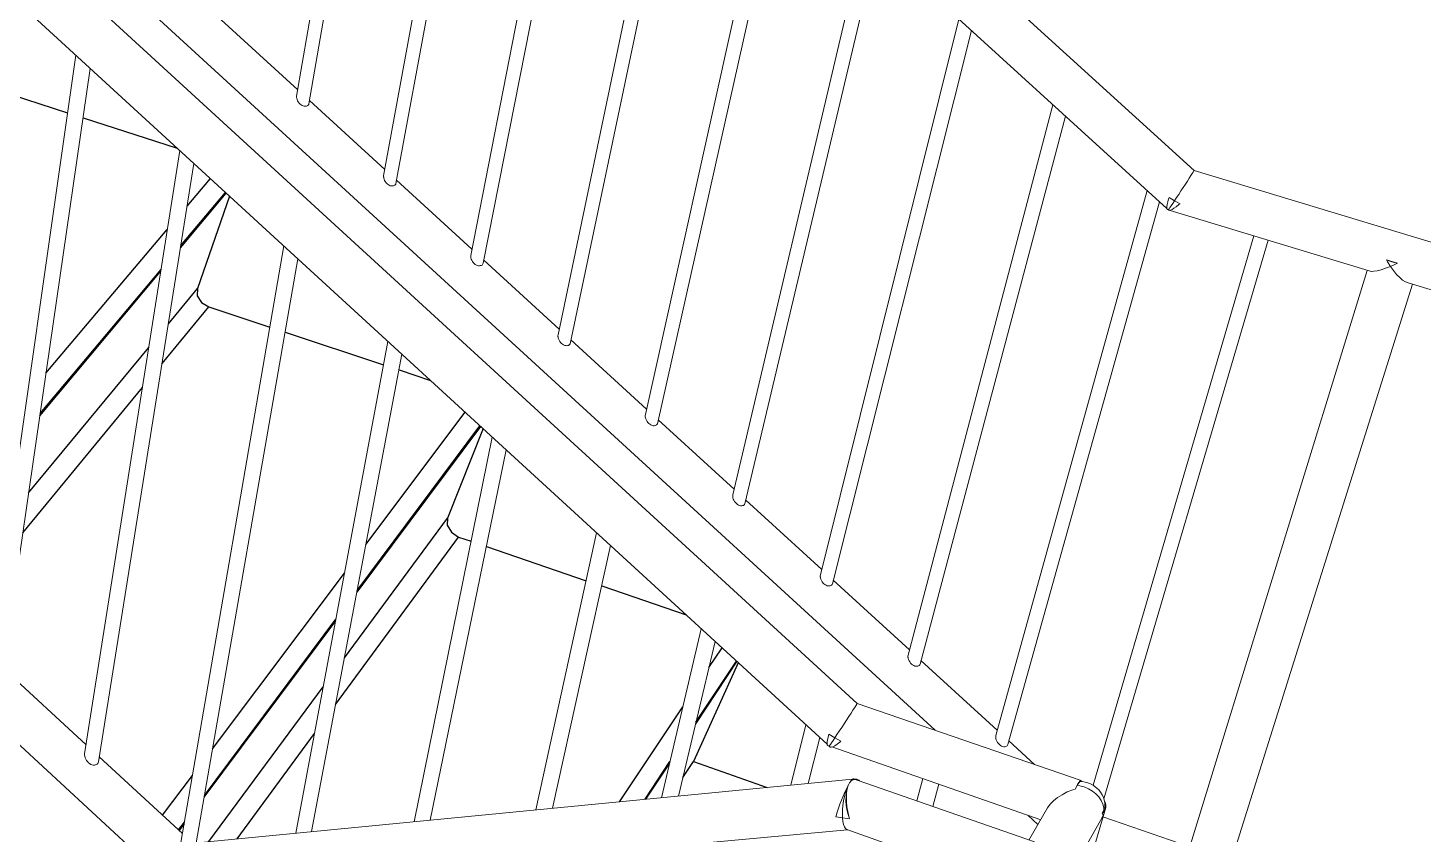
# Model space of a CAD drawing. Header units: millimetres. Extents: x 14140 to 38780, y -11415 to 1223.
# Drawn here: x 21378 to 23660, y -6029 to -4710 of the extents above; entities that cross this region are included whole.
import ezdxf

# ---------------------------------------------------------------- set-up
doc = ezdxf.new("R2010")
doc.units = ezdxf.units.MM
doc.header["$MEASUREMENT"] = 0
doc.layers.add('NewA-Ee_35_10-M_StairsInternal', color=7, linetype='Continuous')
doc.layers.add('NewA-Ss_25_15_60_05-M_BalustradeAndGuardingSystems', color=7, linetype='Continuous')

# ---------------------------------------------------------------- blocks, each defined once
blk = doc.blocks.new('Section Elem_2_1', base_point=(19526.4, -6082.6))
at = {"layer": 'NewA-Ee_35_10-M_StairsInternal', "linetype": 'Continuous'}
for p, q in [((21287, -4799.3), (21442.8, -4849.4)), ((21468, -4857.5), (21621.9, -4907)), ((21638.4, -5001.7), (21676.3, -4956.9)), ((21627.5, -5070.1), (21702.4, -4980.8)), ((21628.1, -5066.5), (21701, -4979.6)), ((21707.5, -4985.5), (21655.2, -5136.9)), ((21407.4, -5275.3), (21605.8, -5040.3)), ((21397.3, -5344.7), (21595, -5108.9)), ((21397.9, -5341), (21595.6, -5105.3)), ((21607.7, -5194.3), (21655.2, -5136.9)), ((21655.2, -5136.9), (21655, -5148.5)), ((21655, -5148.5), (21661.9, -5159.6)), ((21597.3, -5259.3), (21673.6, -5166.5)), ((21661.9, -5159.6), (21673.6, -5166.5)), ((21673.6, -5166.5), (21773.5, -5199.7)), ((21798.6, -5208), (21959.6, -5261.5)), ((21379.1, -5470.6), (21575.4, -5233.3)), ((21984.9, -5269.9), (22036.3, -5287)), ((21369.5, -5536.4), (21565.2, -5298.4)), ((21930.7, -5555.4), (22093.2, -5339.1)), ((22118.3, -5362.1), (21915.9, -5633.5)), ((21916.5, -5630.4), (22117.3, -5361.2)), ((22122.3, -5365.8), (22064.4, -5512.4)), ((21895.6, -5740.9), (22064.4, -5512.4)), ((22064.4, -5512.4), (22063.9, -5523.9)), ((21881.1, -5817.2), (22082.2, -5543.1)), ((22063.9, -5523.9), (22070.5, -5535.3)), ((22070.5, -5535.3), (22082.2, -5543.1)), ((22082.2, -5543.1), (22102.7, -5550.1)), ((22127.8, -5558.7), (22291, -5614.6)), ((21679.7, -5889.6), (21895.7, -5602.1)), ((22316.4, -5623.2), (22454.8, -5670.6)), ((21881, -5680.3), (21665.9, -5968.7)), ((21666.5, -5965.6), (21881.6, -5677.2)), ((22491.9, -5756.6), (22513.4, -5724.4)), ((22539.8, -5748.6), (22466.4, -5910.4)), ((22537.5, -5746.4), (22470.1, -5848.4)), ((22470.6, -5846.1), (22536.9, -5745.9)), ((21673.7, -6041.3), (21860.8, -5787.9)), ((22345.7, -5976.2), (22449.2, -5820.7)), ((21720, -6036.8), (21846.5, -5864.4)), ((22387.3, -5972.1), (22428.1, -5910.4)), ((22449.1, -5936.6), (22466.4, -5910.4)), ((22466.4, -5910.4), (22586.9, -5952.8)), ((21598.2, -5998.1), (21647, -5933.1)), ((22427.6, -5912.7), (22388.3, -5972)), ((21624.2, -6022.2), (21633.9, -6009.2)), ((21633.4, -6012.3), (21625.3, -6023.1))]:
    blk.add_line(p, q, dxfattribs=at)
blk = doc.blocks.new('Section Elem_8_1', base_point=(19526.4, -6082.6))
at = {"layer": 'NewA-Ss_25_15_60_05-M_BalustradeAndGuardingSystems', "color": 6, "linetype": 'Continuous', "lineweight": 13}
for p, q in [((18300.6, -405.4), (23285.3, -4943.8)), ((18269.8, -477.6), (23240.9, -5005.8)), ((17203.3, -747), (22734.3, -5815.2)), ((22685.3, -5882), (17163.7, -819.8)), ((18446, -1814.2), (22861.7, -5859)), ((17447, -2271.8), (21548.4, -6053.4)), ((21981.9, -3858.9), (21817.4, -4822.1)), ((22002.7, -3877.8), (21837.6, -4834.6)), ((22134.5, -3998), (21959.7, -4952.5)), ((22155.2, -4016.8), (21979.9, -4964.9)), ((22287.4, -4137.2), (22102.2, -5082.9)), ((22308, -4155.9), (22122.4, -5095.3)), ((22440.5, -4276.6), (22245.1, -5212.2)), ((22460.9, -4295.3), (22264.8, -5227)), ((22593.7, -4416.2), (22388, -5342.9)), ((22614.1, -4434.8), (22407.6, -5357.8)), ((22747.1, -4556), (22531, -5473.9)), ((22767.5, -4574.6), (22550.6, -5488.7)), ((21694.2, -4697.1), (21819.2, -4811.5)), ((22900.8, -4695.9), (22674.2, -5605)), ((22921.1, -4714.5), (22693.8, -5619.8)), ((21456.3, -4755.2), (21313.5, -5752.7)), ((21479.8, -4776.7), (21336.2, -5766.1)), ((21817.3, -4823.7), (21817.4, -4822.1)), ((21817.3, -4823.7), (21817.4, -4824.1)), ((21817.6, -4825.6), (21817.4, -4824.1)), ((21818.2, -4827.6), (21817.6, -4825.6)), ((21819, -4829.6), (21818.2, -4827.6)), ((21820.1, -4831.5), (21819, -4829.6)), ((21821.5, -4833.3), (21820.1, -4831.5)), ((21823, -4834.9), (21821.5, -4833.3)), ((21824.7, -4836.3), (21823, -4834.9)), ((21826.4, -4837.3), (21824.7, -4836.3)), ((21828.3, -4838.1), (21826.4, -4837.3)), ((21830, -4838.5), (21828.3, -4838.1)), ((21834.7, -4838), (21833.4, -4838.4)), ((21835.9, -4837.4), (21834.7, -4838)), ((21836.8, -4836.5), (21835.9, -4837.4)), ((21837.4, -4835.7), (21836.8, -4836.5)), ((21837.6, -4834.6), (21837.4, -4835.7)), ((21838.5, -4829.3), (21961.6, -4941.9)), ((23054.6, -4836), (22817.5, -5736.3)), ((21831.8, -4838.6), (21830, -4838.5)), ((21833, -4838.4), (21831.8, -4838.6)), ((21833.4, -4838.4), (21833, -4838.4)), ((23074.9, -4854.6), (22837.1, -5751.1)), ((21626.2, -4911), (21470.7, -5897.6)), ((21649.5, -4932.4), (21493.3, -5910.9)), ((23280.2, -4952), (23277.6, -4956.1)), ((23282.4, -4948.6), (23280.2, -4952)), ((23284, -4946.1), (23282.4, -4948.6)), ((23285, -4944.4), (23284, -4946.1)), ((23285.3, -4943.8), (23285, -4944.4)), ((23285.3, -4943.8), (23785.7, -5094.8)), ((21959.7, -4954), (21959.7, -4952.5)), ((21959.7, -4954), (21959.8, -4954.5)), ((21960, -4956), (21959.8, -4954.5)), ((21960.5, -4958), (21960, -4956)), ((21961.4, -4960), (21960.5, -4958)), ((21962.5, -4961.9), (21961.4, -4960)), ((21963.8, -4963.7), (21962.5, -4961.9)), ((21965.4, -4965.3), (21963.8, -4963.7)), ((21967.1, -4966.6), (21965.4, -4965.3)), ((21968.8, -4967.7), (21967.1, -4966.6)), ((21970.6, -4968.5), (21968.8, -4967.7)), ((21972.4, -4968.9), (21970.6, -4968.5)), ((21974.1, -4968.9), (21972.4, -4968.9)), ((21975.3, -4968.7), (21974.1, -4968.9)), ((21975.7, -4968.7), (21975.3, -4968.7)), ((21977.1, -4968.4), (21975.7, -4968.7)), ((21978.2, -4967.8), (21977.1, -4968.4)), ((21979.1, -4966.8), (21978.2, -4967.8)), ((21979.7, -4966), (21979.1, -4966.8)), ((21979.9, -4964.9), (21979.7, -4966)), ((21980.9, -4959.6), (22104.2, -5072.5)), ((23267.6, -4971.5), (23263.9, -4977.1)), ((23271.2, -4966), (23267.6, -4971.5)), ((23274.5, -4960.9), (23271.2, -4966)), ((23277.6, -4956.1), (23274.5, -4960.9)), ((23208.6, -4976.4), (22961.1, -5867.7)), ((23228.9, -4994.8), (22980.7, -5882.5)), ((23241.5, -4999.3), (23242.4, -4995)), ((23242.4, -4995), (23243.7, -4990.1)), ((23243.7, -4990.1), (23244.4, -4987.8)), ((23253.4, -4993), (23244.4, -4987.8)), ((23247.9, -5001.3), (23250.4, -4997.5)), ((23250.4, -4997.5), (23253.4, -4993)), ((23256.7, -4988), (23253.4, -4993)), ((23253.4, -4993), (23262.4, -4997.9)), ((23260.3, -4982.7), (23256.7, -4988)), ((23263.9, -4977.1), (23260.3, -4982.7)), ((23260.5, -4999.5), (23262.4, -4997.9)), ((23240.9, -5005.4), (23241, -5002.8)), ((23241.2, -5006.9), (23240.9, -5005.4)), ((23241, -5002.8), (23241.5, -4999.3)), ((23241.9, -5007.5), (23241.2, -5006.9)), ((23241.9, -5007.5), (23243.3, -5007.9)), ((23243.3, -5007.9), (23243.5, -5007.6)), ((23243.3, -5007.9), (23244.1, -5008.7)), ((23243.5, -5007.6), (23244.4, -5006.4)), ((23244.1, -5008.7), (23245.1, -5009.1)), ((23244.4, -5006.4), (23245.9, -5004.3)), ((23245.1, -5009.1), (23246.9, -5008.7)), ((23245.9, -5004.3), (23247.9, -5001.3)), ((23246.3, -5008.8), (23571.7, -5108)), ((23246.9, -5008.7), (23249.4, -5007.5)), ((23249.4, -5007.5), (23252.5, -5005.5)), ((23252.5, -5005.5), (23256.3, -5002.8)), ((23256.3, -5002.8), (23260.5, -4999.5)), ((23383.1, -5050.5), (23120.2, -5949.1)), ((23406.8, -5057.7), (23137.8, -5971.1)), ((21796.3, -5067), (21628.1, -6042.7)), ((21819.5, -5088.2), (21652.9, -6043.3)), ((22102.2, -5084.5), (22102.2, -5082.9)), ((22102.2, -5084.5), (22102.3, -5085)), ((22102.5, -5086.5), (22102.3, -5085)), ((22103.1, -5088.5), (22102.5, -5086.5)), ((22103.9, -5090.5), (22103.1, -5088.5)), ((22105, -5092.4), (22103.9, -5090.5)), ((22106.4, -5094.2), (22105, -5092.4)), ((22107.9, -5095.8), (22106.4, -5094.2)), ((22109.6, -5097.2), (22107.9, -5095.8)), ((22111.4, -5098.2), (22109.6, -5097.2)), ((22113.2, -5099), (22111.4, -5098.2)), ((22115, -5099.4), (22113.2, -5099)), ((22116.7, -5099.5), (22115, -5099.4)), ((22117.9, -5099.2), (22116.7, -5099.5)), ((22118.3, -5099.2), (22117.9, -5099.2)), ((22119.6, -5098.9), (22118.3, -5099.2)), ((22120.7, -5098.2), (22119.6, -5098.9)), ((22121.6, -5097.3), (22120.7, -5098.2)), ((22122.1, -5096.4), (22121.6, -5097.3)), ((22122.4, -5095.3), (22122.1, -5096.4)), ((22123.4, -5090.1), (22247, -5203.2)), ((23568.8, -5107.2), (23275.3, -6060.4)), ((23571.7, -5108), (23574.9, -5108.7)), ((23574.9, -5108.7), (23579.3, -5108.5)), ((23579.3, -5108.5), (23584.8, -5107.6)), ((23584.8, -5107.6), (23591.4, -5105.9)), ((23591.4, -5105.9), (23598.7, -5103.5)), ((23598.7, -5103.5), (23606.6, -5100.4)), ((23602, -5093), (23600.2, -5089.8)), ((23600.2, -5089.8), (23618.2, -5095.2)), ((23600.2, -5089.8), (23602.6, -5090.9)), ((23606.6, -5100.4), (23602, -5093)), ((23602.6, -5090.9), (23608.9, -5093.1)), ((23614.8, -5096.9), (23606.6, -5100.4)), ((23606.6, -5100.4), (23611.5, -5107.4)), ((23608.9, -5093.1), (23615.4, -5094.8)), ((23611.5, -5107.4), (23616.6, -5113.6)), ((23618.2, -5095.2), (23614.8, -5096.9)), ((23615.4, -5094.8), (23618.2, -5095.2)), ((23345.1, -6077), (23642.6, -5129.7)), ((23616.6, -5113.6), (23621.7, -5118.8)), ((23621.7, -5118.8), (23626.6, -5122.9)), ((23626.6, -5122.9), (23631.3, -5125.9)), ((23631.3, -5125.9), (23635.5, -5127.5)), ((23635.5, -5127.5), (23758.8, -5165.1)), ((21966.7, -5223.2), (21815.9, -6027.5)), ((22244.9, -5213.6), (22245.1, -5212.2)), ((22244.9, -5215.2), (22244.9, -5213.6)), ((22244.9, -5215.2), (22245, -5215.6)), ((22245.2, -5217.1), (22245, -5215.6)), ((22245.8, -5219.2), (22245.2, -5217.1)), ((22246.6, -5221.2), (22245.8, -5219.2)), ((22247.8, -5223.1), (22246.6, -5221.2)), ((22249.1, -5224.9), (22247.8, -5223.1)), ((22250.7, -5226.5), (22249.1, -5224.9)), ((22266.1, -5220.7), (22389.9, -5334.1)), ((21989.7, -5244.3), (21841.7, -6025)), ((22252.4, -5227.9), (22250.7, -5226.5)), ((22254.1, -5228.9), (22252.4, -5227.9)), ((22255.9, -5229.7), (22254.1, -5228.9)), ((22257.7, -5230.1), (22255.9, -5229.7)), ((22259.4, -5230.2), (22257.7, -5230.1)), ((22260.6, -5229.9), (22259.4, -5230.2)), ((22261, -5229.9), (22260.6, -5229.9)), ((22262.3, -5229.6), (22261, -5229.9)), ((22263.4, -5228.9), (22262.3, -5229.6)), ((22264.3, -5227.9), (22263.4, -5228.9)), ((22264.8, -5227), (22264.3, -5227.9)), ((22387.7, -5344.4), (22388, -5342.9)), ((22387.8, -5346), (22387.7, -5344.4)), ((22387.8, -5346), (22387.8, -5346.4)), ((22388.1, -5348), (22387.8, -5346.4)), ((22388.7, -5350), (22388.1, -5348)), ((22389.5, -5352), (22388.7, -5350)), ((22390.7, -5354), (22389.5, -5352)), ((22392, -5355.8), (22390.7, -5354)), ((22393.6, -5357.4), (22392, -5355.8)), ((22395.3, -5358.7), (22393.6, -5357.4)), ((22397, -5359.8), (22395.3, -5358.7)), ((22398.8, -5360.6), (22397, -5359.8)), ((22400.6, -5361), (22398.8, -5360.6)), ((22402.3, -5361), (22400.6, -5361)), ((22403.5, -5360.8), (22402.3, -5361)), ((22403.8, -5360.7), (22403.5, -5360.8)), ((22405.2, -5360.4), (22403.8, -5360.7)), ((22406.3, -5359.7), (22405.2, -5360.4)), ((22407.1, -5358.7), (22406.3, -5359.7)), ((22407.6, -5357.8), (22407.1, -5358.7)), ((22409, -5351.6), (22533, -5465.1)), ((22137.4, -5379.6), (22009.6, -6008.7)), ((22160.2, -5400.6), (22035.9, -6006.2)), ((22530.7, -5475.3), (22531, -5473.9)), ((22530.8, -5477), (22530.7, -5475.3)), ((22530.8, -5477), (22530.9, -5477.4)), ((22531.1, -5478.9), (22530.9, -5477.4)), ((22531.7, -5481), (22531.1, -5478.9)), ((22532.6, -5483), (22531.7, -5481)), ((22533.7, -5485), (22532.6, -5483)), ((22535.1, -5486.8), (22533.7, -5485)), ((22536.7, -5488.4), (22535.1, -5486.8)), ((22538.3, -5489.8), (22536.7, -5488.4)), ((22540.1, -5490.8), (22538.3, -5489.8)), ((22541.9, -5491.6), (22540.1, -5490.8)), ((22543.7, -5492), (22541.9, -5491.6)), ((22545.4, -5492), (22543.7, -5492)), ((22546.5, -5491.8), (22545.4, -5492)), ((22546.9, -5491.7), (22546.5, -5491.8)), ((22548.2, -5491.4), (22546.9, -5491.7)), ((22549.3, -5490.7), (22548.2, -5491.4)), ((22550.1, -5489.7), (22549.3, -5490.7)), ((22550.6, -5488.7), (22550.1, -5489.7)), ((22552.1, -5482.6), (22676.3, -5596.3)), ((22308.2, -5536.2), (22208.9, -5989.4)), ((22331, -5557.2), (22236, -5986.8)), ((22673.9, -5606.5), (22674.2, -5605)), ((22674, -5608.1), (22673.9, -5606.5)), ((22674, -5608.1), (22674.1, -5608.6)), ((22674.3, -5610.1), (22674.1, -5608.6)), ((22674.9, -5612.2), (22674.3, -5610.1)), ((22675.8, -5614.2), (22674.9, -5612.2)), ((22695.3, -5613.7), (22819.8, -5727.7)), ((22677, -5616.2), (22675.8, -5614.2)), ((22678.4, -5618), (22677, -5616.2)), ((22679.9, -5619.6), (22678.4, -5618)), ((22681.6, -5620.9), (22679.9, -5619.6)), ((22683.4, -5622), (22681.6, -5620.9)), ((22685.2, -5622.7), (22683.4, -5622)), ((22686.9, -5623.1), (22685.2, -5622.7)), ((22688.6, -5623.2), (22686.9, -5623.1)), ((22689.8, -5622.9), (22688.6, -5623.2)), ((22690.1, -5622.9), (22689.8, -5622.9)), ((22691.4, -5622.5), (22690.1, -5622.9)), ((22692.5, -5621.8), (22691.4, -5622.5)), ((22693.3, -5620.8), (22692.5, -5621.8)), ((22693.8, -5619.8), (22693.3, -5620.8)), ((22479.3, -5693.1), (22414.2, -5969.5)), ((22502, -5714), (22441.9, -5966.9)), ((22817.3, -5737.8), (22817.5, -5736.3)), ((22817.4, -5739.4), (22817.3, -5737.8)), ((22817.4, -5739.4), (22817.5, -5739.9)), ((22817.7, -5741.4), (22817.5, -5739.9)), ((22818.4, -5743.5), (22817.7, -5741.4)), ((22819.3, -5745.5), (22818.4, -5743.5)), ((22820.4, -5747.5), (22819.3, -5745.5)), ((22821.8, -5749.3), (22820.4, -5747.5)), ((22823.4, -5750.9), (22821.8, -5749.3)), ((22825, -5752.3), (22823.4, -5750.9)), ((22838.7, -5745), (22963.4, -5859.2)), ((21337.4, -5757.8), (21473.1, -5882.8)), ((22826.8, -5753.4), (22825, -5752.3)), ((22828.6, -5754.1), (22826.8, -5753.4)), ((22830.3, -5754.5), (22828.6, -5754.1)), ((22832, -5754.5), (22830.3, -5754.5)), ((22833.2, -5754.2), (22832, -5754.5)), ((22833.6, -5754.2), (22833.2, -5754.2)), ((22834.8, -5753.8), (22833.6, -5754.2)), ((22835.9, -5753.1), (22834.8, -5753.8)), ((22836.7, -5752.1), (22835.9, -5753.1)), ((22837.1, -5751.1), (22836.7, -5752.1)), ((22732, -5819.1), (22730, -5822.3)), ((22733.5, -5816.7), (22732, -5819.1)), ((22734.2, -5815.4), (22733.5, -5816.7)), ((22734.3, -5815.2), (22734.2, -5815.4)), ((22734.3, -5815.2), (23100.6, -5941.3)), ((22720.8, -5836.7), (22717, -5842.6)), ((22724.3, -5831.3), (22720.8, -5836.7)), ((22727.4, -5826.5), (22724.3, -5831.3)), ((22730, -5822.3), (22727.4, -5826.5)), ((22650.6, -5850.2), (22625.7, -5949)), ((22705.1, -5860.7), (22701.3, -5866.3)), ((22709, -5854.7), (22705.1, -5860.7)), ((22713, -5848.6), (22709, -5854.7)), ((22717, -5842.6), (22713, -5848.6)), ((22673.3, -5871), (22654.2, -5946.3)), ((22685.2, -5880.6), (22685.4, -5877.2)), ((22685.4, -5882.9), (22685.2, -5880.6)), ((22685.4, -5877.2), (22686.2, -5872.9)), ((22686.1, -5884.1), (22685.4, -5882.9)), ((22686.1, -5884.1), (22688.6, -5885)), ((22686.2, -5872.9), (22687.4, -5867.8)), ((22687.4, -5867.8), (22688, -5865.4)), ((22697.9, -5871.5), (22688, -5865.4)), ((22688.6, -5885), (22689.2, -5884.2)), ((22688.6, -5885), (22690.4, -5886.6)), ((22689.2, -5884.2), (22690.5, -5882.4)), ((22690.4, -5886.6), (22692, -5886.8)), ((22690.5, -5882.4), (22692.4, -5879.7)), ((22692, -5886.8), (22694.4, -5886)), ((22692.4, -5879.7), (22694.9, -5876)), ((22692.9, -5886.5), (23034.6, -6005.4)), ((22694.4, -5886), (22697.6, -5884.4)), ((22694.9, -5876), (22697.9, -5871.5)), ((22697.6, -5884.4), (22701.4, -5881.9)), ((22701.3, -5866.3), (22697.9, -5871.5)), ((22697.9, -5871.5), (22707.8, -5877.2)), ((22701.4, -5881.9), (22705.8, -5878.7)), ((22705.8, -5878.7), (22707.8, -5877.2)), ((22960.9, -5869.2), (22961.1, -5867.7)), ((22961, -5870.9), (22960.9, -5869.2)), ((22961, -5870.9), (22961.1, -5871.3)), ((22961.3, -5872.9), (22961.1, -5871.3)), ((22961.9, -5875), (22961.3, -5872.9)), ((22962.9, -5877), (22961.9, -5875)), ((22964, -5879), (22962.9, -5877)), ((22965.4, -5880.8), (22964, -5879)), ((22967, -5882.4), (22965.4, -5880.8)), ((22968.6, -5883.8), (22967, -5882.4)), ((22970.4, -5884.9), (22968.6, -5883.8)), ((22972.2, -5885.6), (22970.4, -5884.9)), ((22974, -5886), (22972.2, -5885.6)), ((22975.6, -5886), (22974, -5886)), ((22976.8, -5885.7), (22975.6, -5886)), ((22977.1, -5885.7), (22976.8, -5885.7)), ((22978.4, -5885.3), (22977.1, -5885.7)), ((22979.5, -5884.5), (22978.4, -5885.3)), ((22980.2, -5883.5), (22979.5, -5884.5)), ((22980.7, -5882.5), (22980.2, -5883.5)), ((22982.3, -5876.5), (23024.5, -5915.1)), ((21470.7, -5899.5), (21470.7, -5897.6)), ((21470.7, -5899.5), (21470.7, -5899.9)), ((21470.9, -5901.7), (21470.7, -5899.9)), ((21471.5, -5904), (21470.9, -5901.7)), ((21472.4, -5906.2), (21471.5, -5904)), ((21473.7, -5908.4), (21472.4, -5906.2)), ((21475.1, -5910.4), (21473.7, -5908.4)), ((21476.8, -5912.2), (21475.1, -5910.4)), ((21494.6, -5902.7), (21630.7, -6028.1)), ((21478.7, -5913.7), (21476.8, -5912.2)), ((21480.7, -5914.9), (21478.7, -5913.7)), ((21482.7, -5915.7), (21480.7, -5914.9)), ((21484.7, -5916.1), (21482.7, -5915.7)), ((21486.6, -5916.1), (21484.7, -5916.1)), ((21488, -5915.8), (21486.6, -5916.1)), ((21488.4, -5915.8), (21488, -5915.8)), ((21489.9, -5915.3), (21488.4, -5915.8)), ((21491.3, -5914.5), (21489.9, -5915.3)), ((21492.3, -5913.4), (21491.3, -5914.5)), ((21493, -5912.3), (21492.3, -5913.4)), ((21493.3, -5910.9), (21493, -5912.3)), ((17890.3, -6407.9), (22726.8, -5939.3)), ((22714, -5960.5), (22716.7, -5954.7)), ((22717.2, -5954.9), (22715.3, -5961)), ((22716.7, -5954.7), (22719.4, -5949.6)), ((22716.8, -5960.8), (22718, -5954.8)), ((22717.1, -5961.6), (22718.2, -5955.2)), ((22719.4, -5949.6), (22717.2, -5954.9)), ((22718, -5954.8), (22719.8, -5949.6)), ((22718.2, -5955.2), (22719.8, -5949.7)), ((22719.4, -5949.6), (22719.3, -5949.8)), ((22719.8, -5949.6), (22721.9, -5945.3)), ((22719.8, -5949.7), (22722, -5945.3)), ((22721.9, -5945.3), (22724.5, -5942)), ((22722, -5945.3), (22724.6, -5942.1)), ((22724.2, -5942), (22726.1, -5939.7)), ((22726.6, -5939.9), (22724.2, -5942)), ((22724.5, -5942), (22727.4, -5939.8)), ((22724.6, -5942.1), (22727.5, -5940.2)), ((22726.1, -5939.7), (22727.7, -5938.6)), ((22728.9, -5939), (22726.6, -5939.9)), ((22727.4, -5939.8), (22730.5, -5938.9)), ((22727.5, -5940.2), (22730.8, -5939.7)), ((22727.7, -5938.6), (22728.8, -5938.6)), ((22729.7, -5939), (22728.8, -5938.6)), ((22728.9, -5939), (22730.5, -5938.9)), ((22730.5, -5938.9), (22733.7, -5939.2)), ((22730.8, -5939.7), (22734.2, -5940.5)), ((22733.7, -5939.2), (22736.9, -5940.7)), ((22734.2, -5940.5), (23024.4, -6041.9)), ((22736.9, -5940.7), (22738.4, -5942)), ((22841.8, -5938.3), (22832, -5974.7)), ((22867.8, -5947.3), (22857.9, -5983.7)), ((23087.1, -5956.5), (23090.7, -5955.5)), ((23094.2, -5949.4), (23090.7, -5955.5)), ((23090.7, -5955.5), (23092.3, -5952.3)), ((23092.3, -5952.3), (23094.6, -5948)), ((23094.2, -5949.4), (23094.8, -5948.4)), ((23094.2, -5949.4), (23098.7, -5950)), ((23094.6, -5948), (23096.7, -5944.7)), ((23094.8, -5948.4), (23095.5, -5947.3)), ((23095.5, -5947.3), (23096.2, -5946.2)), ((23096.2, -5946.2), (23096.6, -5945.6)), ((23096.6, -5945.6), (23096.9, -5945.1)), ((23096.7, -5944.7), (23098.4, -5942.4)), ((23096.9, -5945.1), (23097.9, -5944)), ((23097.9, -5944), (23098.7, -5943.2)), ((23098.4, -5942.4), (23099.8, -5941.3)), ((23098.7, -5943.2), (23099.1, -5942.9)), ((23098.7, -5950), (23105.8, -5951.9)), ((23099.1, -5942.9), (23099.8, -5942.8)), ((23099.8, -5941.3), (23100.6, -5941.3)), ((23099.8, -5942.8), (23102.5, -5943)), ((23100.6, -5941.3), (23101.1, -5942.5)), ((23101.1, -5942.5), (23101.1, -5942.9)), ((23102.5, -5943), (23107.2, -5943.8)), ((23105.8, -5951.9), (23112.7, -5954.8)), ((23107.2, -5943.8), (23111.8, -5945.2)), ((23111.8, -5945.2), (23116.2, -5946.9)), ((23112.7, -5954.8), (23119.1, -5958.6)), ((23116.2, -5946.9), (23120.2, -5949.1)), ((23120.2, -5949.1), (23123.7, -5951.5)), ((23126.4, -5953.9), (23123.7, -5951.5)), ((23126.4, -5953.9), (23129.9, -5957.1)), ((22705.9, -5980.2), (22708.5, -5973.4)), ((22708.5, -5973.4), (22711.2, -5966.8)), ((22712.1, -5974.7), (22711.1, -5982)), ((22711.2, -5966.8), (22714, -5960.5)), ((22713.5, -5967.7), (22712.1, -5974.7)), ((22715.3, -5961), (22713.5, -5967.7)), ((22716, -5974.4), (22716.1, -5967.4)), ((22716.4, -5981.5), (22716, -5974.4)), ((22716.1, -5967.4), (22716.8, -5960.8)), ((22716.6, -5968.7), (22717.1, -5961.6)), ((22716.7, -5976.3), (22716.6, -5968.7)), ((22717.4, -5984.2), (22716.7, -5976.3)), ((23049.9, -5980.2), (23055.2, -5974.7)), ((23055.2, -5974.7), (23061.8, -5969.3)), ((23061.8, -5969.3), (23069.5, -5964.5)), ((23069.5, -5964.5), (23078, -5960.1)), ((23078, -5960.1), (23087.1, -5956.5)), ((23119.1, -5958.6), (23124.8, -5963.1)), ((23124.8, -5963.1), (23129.7, -5968.3)), ((23129.7, -5968.3), (23133.5, -5973.9)), ((23129.9, -5957.1), (23132.5, -5960.5)), ((23135.1, -5964.7), (23132.5, -5960.5)), ((23133.5, -5973.9), (23136.2, -5979.8)), ((23135.1, -5964.7), (23137, -5968.6)), ((23138.6, -5973.7), (23137, -5968.6)), ((23140.1, -5976.9), (23138.6, -5973.6)), ((23138.6, -5973.7), (23139.5, -5977.9)), ((23139.7, -5981.2), (23139.5, -5977.9)), ((23141.1, -5981.4), (23140.1, -5976.9)), ((22699.5, -6001), (22700, -5998.9)), ((22699.5, -6001), (22699.5, -6000.9)), ((22710.5, -6002.6), (22699.5, -6001)), ((22700, -5998.9), (22701.6, -5993.1)), ((22701.6, -5993.1), (22703.6, -5986.8)), ((22703.6, -5986.8), (22705.9, -5980.2)), ((22710.5, -5989.2), (22710.3, -5996.1)), ((22710.3, -5996.1), (22710.5, -6002.6)), ((22711.1, -5982), (22710.5, -5989.2)), ((22717.4, -5988.5), (22716.4, -5981.5)), ((22718.8, -5992.1), (22717.4, -5984.2)), ((22719, -5995.3), (22717.4, -5988.5)), ((22720.6, -5999.8), (22718.8, -5992.1)), ((22721, -6001.6), (22719, -5995.3)), ((22720.6, -5999.8), (22722, -6004)), ((22722, -6004), (22721, -6001.6)), ((23140.8, -5985.7), (22784.8, -7192.2)), ((23013.4, -5998), (23030, -6013.2)), ((23045.9, -5985.9), (23015.1, -6038.7)), ((23045.9, -5985.9), (23049.9, -5980.2)), ((23137, -5997.4), (23132.6, -6006.5)), ((23137.9, -5989.3), (23134.8, -5994.6)), ((23134.8, -5994.6), (23136.5, -5993.4)), ((23134.8, -5994.6), (23135.8, -5995.6)), ((23135.8, -5995.6), (23137, -5997.4)), ((23136.2, -5979.8), (23137.7, -5985.8)), ((23136.4, -6000.7), (23278.5, -6049.9)), ((23136.5, -5993.4), (23139.3, -5989.7)), ((23137.7, -5985.8), (23137.9, -5989.3)), ((23139.4, -5985.4), (23137.9, -5989.3)), ((23139.3, -5989.7), (23140.8, -5985.7)), ((23139.7, -5981.2), (23139.4, -5985.4)), ((23140.8, -5985.7), (23141.1, -5981.4)), ((22718.5, -6022.1), (17888.4, -6462.4)), ((22711.1, -6008.4), (22710.5, -6002.6)), ((22710.5, -6002.6), (22722, -6004)), ((22712.2, -6013.3), (22711.1, -6008.4)), ((22713.5, -6017.2), (22712.2, -6013.3)), ((22715.3, -6020), (22713.5, -6017.2)), ((22717.2, -6021.6), (22715.3, -6020)), ((22988.7, -6117.5), (22717.2, -6021.6)), ((23132.6, -6006.5), (23076, -6105.4))]:
    blk.add_line(p, q, dxfattribs=at)

msp = doc.modelspace()

# ---------------------------------------------------------------- block references
at = {"layer": 'NewA-Ee_35_10-M_StairsInternal', "lineweight": 0}
msp.add_blockref('Section Elem_2_1', (19526.4, -6082.6), dxfattribs=at)
at = {"layer": 'NewA-Ss_25_15_60_05-M_BalustradeAndGuardingSystems', "lineweight": 0}
msp.add_blockref('Section Elem_8_1', (19526.4, -6082.6), dxfattribs=at)

doc.saveas('drawing.dxf')
